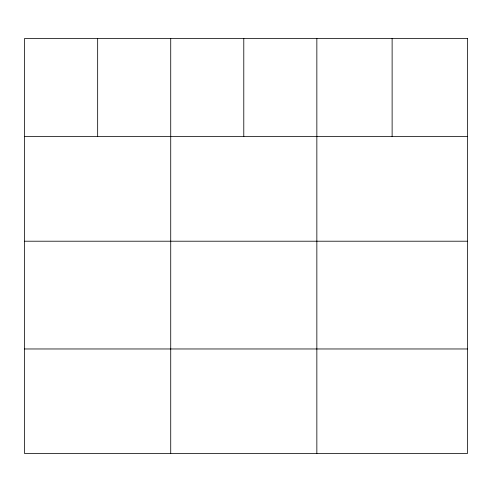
<?xml version="1.0" encoding="UTF-8"?>
<svg xmlns="http://www.w3.org/2000/svg" width="492" height="492" viewBox="0 0 492 492"><rect width="100%" height="100%" fill="white"/><g stroke="black" fill="none" stroke-linecap="round" stroke-linejoin="round"><path stroke-width="0.74" d="M24.6 136.622L467.4 136.622M24.6 241.209L467.4 241.209M24.6 348.969L467.4 348.969M392.124 38.438L392.124 136.622M316.848 38.438L316.848 453.562M243.786 38.438L243.786 136.622M170.724 38.438L170.724 453.562M97.662 38.438L97.662 136.622M467.4 38.438L24.6 38.438L24.6 453.562L467.4 453.562L467.4 38.438"/></g></svg>
